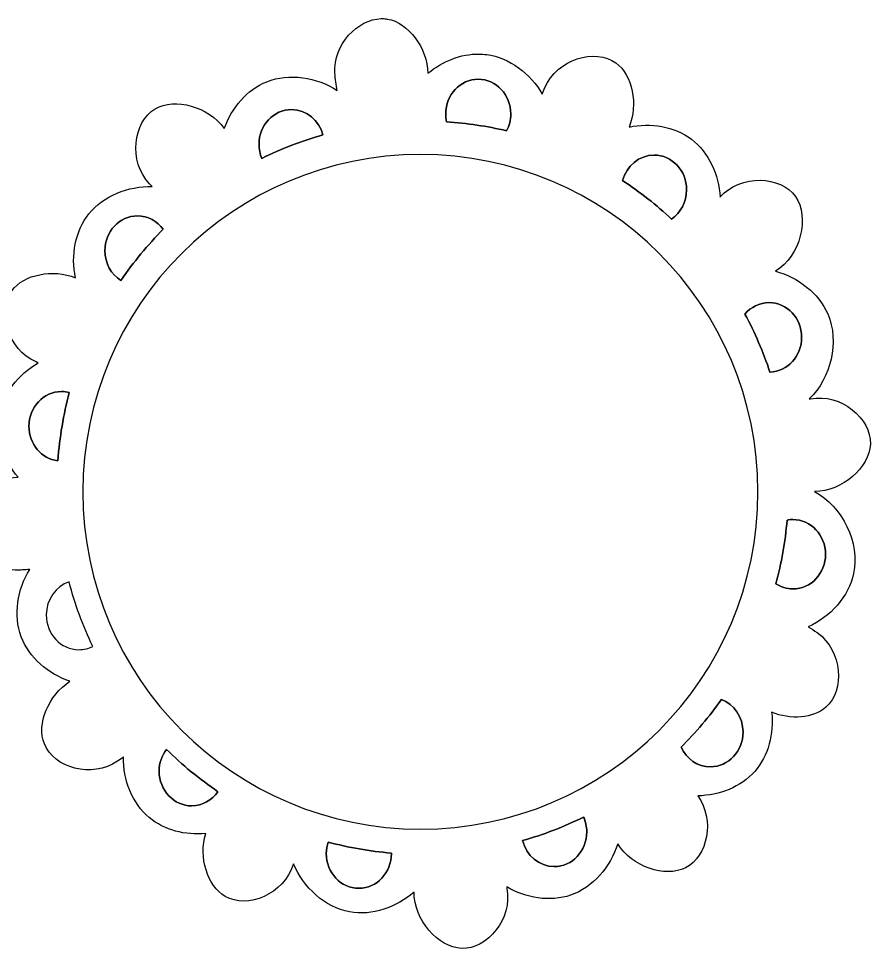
# Model space of a CAD drawing. Header units: centimetres. Extents: x -14.1 to 14.1, y -6.6 to 6.6.
# Drawn here: x -9.789 to -6.707, y -2.237 to 1.129 of the extents above; entities that cross this region are included whole.
import ezdxf

# ---------------------------------------------------------------- set-up
doc = ezdxf.new("R2010")
doc.units = ezdxf.units.CM
doc.header["$MEASUREMENT"] = 0
doc.layers.add('Layer 1', color=7, linetype='Continuous')

msp = doc.modelspace()

# ---------------------------------------------------------------- linework, layer by layer
at = {"layer": 'Layer 1', "color": 54}
for points, knots in [([(-8.47814, 1.12879), (-8.56376, 1.12699), (-8.65189, 1.03555), (-8.64597, 0.93205), (-8.64597, 0.93205), (-8.6447, 0.90982), (-8.64182, 0.88879), (-8.63734, 0.86926), (-8.63734, 0.86926), (-8.71142, 0.91726), (-8.81165, 0.93305), (-8.89208, 0.90077), (-8.89208, 0.90077), (-8.96341, 0.87212), (-9.01969, 0.80568), (-9.04572, 0.7312), (-9.04572, 0.7312), (-9.10229, 0.81065), (-9.22413, 0.84418), (-9.29535, 0.80229), (-9.29535, 0.80229), (-9.37536, 0.75525), (-9.39282, 0.61346), (-9.31625, 0.53125), (-9.31625, 0.53125), (-9.31302, 0.52778), (-9.30974, 0.5244), (-9.30646, 0.52112), (-9.30646, 0.52112), (-9.39226, 0.52382), (-9.48291, 0.48847), (-9.53527, 0.42267), (-9.53527, 0.42267), (-9.5848, 0.36039), (-9.60041, 0.27104), (-9.58369, 0.19148), (-9.58369, 0.19148), (-9.66497, 0.22434), (-9.76993, 0.20434), (-9.81377, 0.14475), (-9.81377, 0.14475), (-9.86878, 0.07001), (-9.82896, -0.06723), (-9.72617, -0.11264), (-9.72617, -0.11264), (-9.7235, -0.1138), (-9.72085, -0.11494), (-9.71821, -0.11605), (-9.71821, -0.11605), (-9.78954, -0.15722), (-9.8464, -0.23003), (-9.85905, -0.30951), (-9.85905, -0.30951), (-9.87127, -0.38621), (-9.84241, -0.46945), (-9.79087, -0.53015), (-9.79087, -0.53015), (-9.87742, -0.53256), (-9.96449, -0.59077), (-9.98179, -0.66167), (-9.98179, -0.66167), (-10.00378, -0.75184), (-9.91424, -0.86318), (-9.8019, -0.86556), (-9.8019, -0.86556), (-9.78348, -0.86593), (-9.76581, -0.86516), (-9.74904, -0.86323), (-9.74904, -0.86323), (-9.79349, -0.93496), (-9.8086, -1.02915), (-9.77973, -1.10649), (-9.77973, -1.10649), (-9.7516, -1.18184), (-9.68157, -1.24172), (-9.60349, -1.26789), (-9.60349, -1.26789), (-9.68085, -1.31684), (-9.72462, -1.42254), (-9.69609, -1.49453), (-9.69609, -1.49453), (-9.66193, -1.58081), (-9.52445, -1.61989), (-9.43145, -1.55687), (-9.43145, -1.55687), (-9.42402, -1.55184), (-9.41695, -1.54674), (-9.41015, -1.54147), (-9.41015, -1.54147), (-9.41142, -1.6237), (-9.3784, -1.70937), (-9.31675, -1.76086), (-9.31675, -1.76086), (-9.2623, -1.80637), (-9.1856, -1.82534), (-9.11294, -1.81841), (-9.11294, -1.81841), (-9.13874, -1.90345), (-9.10749, -2.00801), (-9.04256, -2.04566), (-9.04256, -2.04566), (-8.96229, -2.0922), (-8.83021, -2.03772), (-8.79623, -1.93065), (-8.79623, -1.93065), (-8.79594, -1.92975), (-8.79567, -1.92888), (-8.79541, -1.92798), (-8.79541, -1.92798), (-8.76083, -2.01299), (-8.68204, -2.0852), (-8.59271, -2.10173), (-8.59271, -2.10173), (-8.51191, -2.11668), (-8.42264, -2.08575), (-8.35988, -2.02995), (-8.35988, -2.02995), (-8.36017, -2.13049), (-8.2732, -2.23035), (-8.18809, -2.23371), (-8.18809, -2.23371), (-8.09538, -2.23736), (-8.00402, -2.12748), (-8.024, -2.01691), (-8.024, -2.01691), (-8.02434, -2.01495), (-8.02474, -2.01302), (-8.02511, -2.01109), (-8.02511, -2.01109), (-7.95611, -2.05229), (-7.86816, -2.06678), (-7.79392, -2.04117), (-7.79392, -2.04117), (-7.71362, -2.01342), (-7.64938, -1.93841), (-7.62382, -1.85562), (-7.62382, -1.85562), (-7.57231, -1.9387), (-7.45229, -1.97974), (-7.3785, -1.94211), (-7.3785, -1.94211), (-7.29873, -1.90139), (-7.27179, -1.7691), (-7.33431, -1.68202), (-7.33431, -1.68202), (-7.25708, -1.68091), (-7.17823, -1.65011), (-7.12868, -1.5936), (-7.12868, -1.5936), (-7.07941, -1.5374), (-7.05896, -1.45588), (-7.06738, -1.37966), (-7.06738, -1.37966), (-6.99943, -1.40763), (-6.9176, -1.4026), (-6.8714, -1.36177), (-6.8714, -1.36177), (-6.80187, -1.30031), (-6.81184, -1.15775), (-6.90273, -1.09168), (-6.90273, -1.09168), (-6.91347, -1.08387), (-6.92424, -1.07681), (-6.93498, -1.07046), (-6.93498, -1.07046), (-6.85553, -1.03514), (-6.78872, -0.9619), (-6.77102, -0.87803), (-6.77102, -0.87803), (-6.74734, -0.76587), (-6.81277, -0.63501), (-6.91233, -0.58172), (-6.91233, -0.58172), (-6.81253, -0.58085), (-6.71408, -0.49457), (-6.71069, -0.41006), (-6.71069, -0.41006), (-6.70699, -0.31735), (-6.81681, -0.22591), (-6.92738, -0.24583), (-6.92738, -0.24583), (-6.9287, -0.24607), (-6.93, -0.24631), (-6.9313, -0.24657), (-6.9313, -0.24657), (-6.85354, -0.17209), (-6.82152, -0.03927), (-6.86449, 0.06061), (-6.86449, 0.06061), (-6.89706, 0.13628), (-6.97247, 0.19367), (-7.05377, 0.21489), (-7.05377, 0.21489), (-6.96225, 0.27019), (-6.92952, 0.41158), (-6.98157, 0.48535), (-6.98157, 0.48535), (-7.03507, 0.56118), (-7.17784, 0.56687), (-7.25346, 0.48376), (-7.25346, 0.48376), (-7.25362, 0.48357), (-7.2538, 0.48339), (-7.25396, 0.4832), (-7.25396, 0.4832), (-7.25806, 0.56363), (-7.29489, 0.64497), (-7.35744, 0.69233), (-7.35744, 0.69233), (-7.41906, 0.739), (-7.50547, 0.7531), (-7.58289, 0.73683), (-7.58289, 0.73683), (-7.54942, 0.81853), (-7.56987, 0.92466), (-7.63017, 0.9685), (-7.63017, 0.9685), (-7.70523, 1.02306), (-7.84221, 0.98247), (-7.88703, 0.87944), (-7.88703, 0.87944), (-7.89044, 0.87156), (-7.89359, 0.86372), (-7.89642, 0.85597), (-7.89642, 0.85597), (-7.93865, 0.92958), (-8.01506, 0.98784), (-8.09732, 0.99882), (-8.09732, 0.99882), (-8.10647, 1.00004), (-8.11571, 1.0007), (-8.12497, 1.0008), (-8.12497, 1.0008), (-8.1908, 1.00149), (-8.25808, 0.97447), (-8.30965, 0.93114), (-8.30965, 0.93114), (-8.31182, 1.02282), (-8.38019, 1.11484), (-8.45676, 1.12728), (-8.45676, 1.12728), (-8.46248, 1.12821), (-8.46827, 1.12871), (-8.47404, 1.12879), (-8.47404, 1.12879), (-8.47542, 1.12879), (-8.47677, 1.12882), (-8.47814, 1.12879), (-8.47814, 1.12879), (-8.47814, 1.12879), (-8.47814, 1.12879), (-8.47814, 1.12879), (-8.47814, 1.12879), (-8.47814, 1.12879), (-8.47814, 1.12879), (-8.47814, 1.12879)], [0, 0, 0, 0, 0.0153846, 0.0153846, 0.0153846, 0.0153846, 0.0307692, 0.0307692, 0.0307692, 0.0307692, 0.0461538, 0.0461538, 0.0461538, 0.0461538, 0.0615385, 0.0615385, 0.0615385, 0.0615385, 0.0769231, 0.0769231, 0.0769231, 0.0769231, 0.0923077, 0.0923077, 0.0923077, 0.0923077, 0.1076923, 0.1076923, 0.1076923, 0.1076923, 0.1230769, 0.1230769, 0.1230769, 0.1230769, 0.1384615, 0.1384615, 0.1384615, 0.1384615, 0.1538462, 0.1538462, 0.1538462, 0.1538462, 0.1692308, 0.1692308, 0.1692308, 0.1692308, 0.1846154, 0.1846154, 0.1846154, 0.1846154, 0.2, 0.2, 0.2, 0.2, 0.2153846, 0.2153846, 0.2153846, 0.2153846, 0.2307692, 0.2307692, 0.2307692, 0.2307692, 0.2461538, 0.2461538, 0.2461538, 0.2461538, 0.2615385, 0.2615385, 0.2615385, 0.2615385, 0.2769231, 0.2769231, 0.2769231, 0.2769231, 0.2923077, 0.2923077, 0.2923077, 0.2923077, 0.3076923, 0.3076923, 0.3076923, 0.3076923, 0.3230769, 0.3230769, 0.3230769, 0.3230769, 0.3384615, 0.3384615, 0.3384615, 0.3384615, 0.3538462, 0.3538462, 0.3538462, 0.3538462, 0.3692308, 0.3692308, 0.3692308, 0.3692308, 0.3846154, 0.3846154, 0.3846154, 0.3846154, 0.4, 0.4, 0.4, 0.4, 0.4153846, 0.4153846, 0.4153846, 0.4153846, 0.4307692, 0.4307692, 0.4307692, 0.4307692, 0.4461538, 0.4461538, 0.4461538, 0.4461538, 0.4615385, 0.4615385, 0.4615385, 0.4615385, 0.4769231, 0.4769231, 0.4769231, 0.4769231, 0.4923077, 0.4923077, 0.4923077, 0.4923077, 0.5076923, 0.5076923, 0.5076923, 0.5076923, 0.5230769, 0.5230769, 0.5230769, 0.5230769, 0.5384615, 0.5384615, 0.5384615, 0.5384615, 0.5538462, 0.5538462, 0.5538462, 0.5538462, 0.5692308, 0.5692308, 0.5692308, 0.5692308, 0.5846154, 0.5846154, 0.5846154, 0.5846154, 0.6, 0.6, 0.6, 0.6, 0.6153846, 0.6153846, 0.6153846, 0.6153846, 0.6307692, 0.6307692, 0.6307692, 0.6307692, 0.6461538, 0.6461538, 0.6461538, 0.6461538, 0.6615385, 0.6615385, 0.6615385, 0.6615385, 0.6769231, 0.6769231, 0.6769231, 0.6769231, 0.6923077, 0.6923077, 0.6923077, 0.6923077, 0.7076923, 0.7076923, 0.7076923, 0.7076923, 0.7230769, 0.7230769, 0.7230769, 0.7230769, 0.7384615, 0.7384615, 0.7384615, 0.7384615, 0.7538462, 0.7538462, 0.7538462, 0.7538462, 0.7692308, 0.7692308, 0.7692308, 0.7692308, 0.7846154, 0.7846154, 0.7846154, 0.7846154, 0.8, 0.8, 0.8, 0.8, 0.8153846, 0.8153846, 0.8153846, 0.8153846, 0.8307692, 0.8307692, 0.8307692, 0.8307692, 0.8461538, 0.8461538, 0.8461538, 0.8461538, 0.8615385, 0.8615385, 0.8615385, 0.8615385, 0.8769231, 0.8769231, 0.8769231, 0.8769231, 0.8923077, 0.8923077, 0.8923077, 0.8923077, 0.9076923, 0.9076923, 0.9076923, 0.9076923, 0.9230769, 0.9230769, 0.9230769, 0.9230769, 0.9384615, 0.9384615, 0.9384615, 0.9384615, 0.9538462, 0.9538462, 0.9538462, 0.9538462, 0.9692308, 0.9692308, 0.9692308, 0.9692308, 1, 1, 1, 1]), ([(-8.12789, 0.90977), (-8.06288, 0.90977), (-8.01026, 0.85357), (-8.01026, 0.78425), (-8.01026, 0.78425), (-8.01026, 0.76205), (-8.01566, 0.7412), (-8.02513, 0.7231), (-8.02513, 0.7231), (-8.09559, 0.73969), (-8.16819, 0.75067), (-8.24249, 0.75546), (-8.24249, 0.75546), (-8.24453, 0.76469), (-8.24556, 0.77432), (-8.24556, 0.78425), (-8.24556, 0.78425), (-8.24556, 0.85357), (-8.19288, 0.90977), (-8.1279, 0.90977), (-8.1279, 0.90977), (-8.1279, 0.90977), (-8.1279, 0.90977), (-8.1279, 0.90977), (-8.1279, 0.90977), (-8.1279, 0.90977), (-8.12789, 0.90977), (-8.12789, 0.90977)], [0, 0, 0, 0, 0.125, 0.125, 0.125, 0.125, 0.25, 0.25, 0.25, 0.25, 0.375, 0.375, 0.375, 0.375, 0.5, 0.5, 0.5, 0.5, 0.625, 0.625, 0.625, 0.625, 0.75, 0.75, 0.75, 0.75, 1, 1, 1, 1]), ([(-8.80255, 0.79994), (-8.74857, 0.79994), (-8.70307, 0.76115), (-8.6892, 0.70831), (-8.6892, 0.70831), (-8.7659, 0.68653), (-8.83975, 0.65801), (-8.9101, 0.62341), (-8.9101, 0.62341), (-8.91661, 0.63899), (-8.92023, 0.65624), (-8.92023, 0.67442), (-8.92023, 0.67442), (-8.92023, 0.74374), (-8.86752, 0.79994), (-8.80254, 0.79994), (-8.80254, 0.79994), (-8.80254, 0.79994), (-8.80255, 0.79994), (-8.80255, 0.79994)], [0, 0, 0, 0, 0.1666667, 0.1666667, 0.1666667, 0.1666667, 0.3333333, 0.3333333, 0.3333333, 0.3333333, 0.5, 0.5, 0.5, 0.5, 0.6666667, 0.6666667, 0.6666667, 0.6666667, 1, 1, 1, 1]), ([(-8.33691, 0.63717), (-7.66317, 0.63717), (-7.11702, 0.09102), (-7.11702, -0.58269), (-7.11702, -0.58269), (-7.11702, -1.25643), (-7.66317, -1.80255), (-8.33691, -1.80255), (-8.33691, -1.80255), (-9.01062, -1.80255), (-9.55677, -1.25642), (-9.55677, -0.58269), (-9.55677, -0.58269), (-9.55677, 0.09102), (-9.01062, 0.63717), (-8.33691, 0.63717), (-8.33691, 0.63717), (-8.33691, 0.63717), (-8.33691, 0.63717), (-8.33691, 0.63717)], [0, 0, 0, 0, 0.1666667, 0.1666667, 0.1666667, 0.1666667, 0.3333333, 0.3333333, 0.3333333, 0.3333333, 0.5, 0.5, 0.5, 0.5, 0.6666667, 0.6666667, 0.6666667, 0.6666667, 1, 1, 1, 1]), ([(-7.49247, 0.63521), (-7.42749, 0.63521), (-7.37478, 0.57899), (-7.37478, 0.50967), (-7.37478, 0.50967), (-7.37478, 0.4653), (-7.39642, 0.42627), (-7.42902, 0.40397), (-7.42902, 0.40397), (-7.48389, 0.45509), (-7.54306, 0.50157), (-7.60597, 0.54285), (-7.60597, 0.54285), (-7.59234, 0.59606), (-7.54668, 0.63522), (-7.49246, 0.63522), (-7.49246, 0.63522), (-7.49246, 0.63522), (-7.49247, 0.63521), (-7.49247, 0.63521)], [0, 0, 0, 0, 0.1666667, 0.1666667, 0.1666667, 0.1666667, 0.3333333, 0.3333333, 0.3333333, 0.3333333, 0.5, 0.5, 0.5, 0.5, 0.6666667, 0.6666667, 0.6666667, 0.6666667, 1, 1, 1, 1]), ([(-9.35955, 0.41555), (-9.32169, 0.41555), (-9.28803, 0.39645), (-9.2665, 0.36681), (-9.2665, 0.36681), (-9.3228, 0.30998), (-9.37397, 0.24809), (-9.41932, 0.18184), (-9.41932, 0.18184), (-9.45398, 0.20369), (-9.47724, 0.24396), (-9.47724, 0.29), (-9.47724, 0.29), (-9.47724, 0.35932), (-9.42453, 0.41554), (-9.35955, 0.41554), (-9.35955, 0.41554), (-9.35955, 0.41554), (-9.35955, 0.41555), (-9.35955, 0.41555)], [0, 0, 0, 0, 0.1666667, 0.1666667, 0.1666667, 0.1666667, 0.3333333, 0.3333333, 0.3333333, 0.3333333, 0.5, 0.5, 0.5, 0.5, 0.6666667, 0.6666667, 0.6666667, 0.6666667, 1, 1, 1, 1]), ([(-7.0767, 0.1017), (-7.01172, 0.1017), (-6.95901, 0.04556), (-6.95901, -0.02377), (-6.95901, -0.02377), (-6.95901, -0.09203), (-7.01007, -0.14754), (-7.07365, -0.14926), (-7.07365, -0.14926), (-7.09781, -0.07637), (-7.12813, -0.00625), (-7.16395, 0.0604), (-7.16395, 0.0604), (-7.14244, 0.08577), (-7.11132, 0.1017), (-7.07669, 0.1017), (-7.07669, 0.1017), (-7.07669, 0.1017), (-7.07669, 0.1017), (-7.07669, 0.1017), (-7.07669, 0.1017), (-7.07669, 0.1017), (-7.0767, 0.1017), (-7.0767, 0.1017)], [0, 0, 0, 0, 0.1428571, 0.1428571, 0.1428571, 0.1428571, 0.2857143, 0.2857143, 0.2857143, 0.2857143, 0.4285714, 0.4285714, 0.4285714, 0.4285714, 0.5714286, 0.5714286, 0.5714286, 0.5714286, 0.7142857, 0.7142857, 0.7142857, 0.7142857, 1, 1, 1, 1]), ([(-9.63411, -0.21992), (-9.62435, -0.21992), (-9.61485, -0.22122), (-9.60577, -0.2236), (-9.60577, -0.2236), (-9.62702, -0.30311), (-9.64107, -0.38553), (-9.6472, -0.47017), (-9.6472, -0.47017), (-9.70602, -0.46321), (-9.75179, -0.41006), (-9.75179, -0.34545), (-9.75179, -0.34545), (-9.75179, -0.27613), (-9.69911, -0.21993), (-9.6341, -0.21993), (-9.6341, -0.21993), (-9.6341, -0.21993), (-9.63411, -0.21992), (-9.63411, -0.21992)], [0, 0, 0, 0, 0.1666667, 0.1666667, 0.1666667, 0.1666667, 0.3333333, 0.3333333, 0.3333333, 0.3333333, 0.5, 0.5, 0.5, 0.5, 0.6666667, 0.6666667, 0.6666667, 0.6666667, 1, 1, 1, 1]), ([(-6.99039, -0.68273), (-6.92538, -0.68273), (-6.8727, -0.73895), (-6.8727, -0.80827), (-6.8727, -0.80827), (-6.8727, -0.87759), (-6.92538, -0.93379), (-6.99039, -0.93379), (-6.99039, -0.93379), (-7.01306, -0.93379), (-7.03423, -0.92696), (-7.0522, -0.91508), (-7.0522, -0.91508), (-7.03214, -0.84071), (-7.01836, -0.76371), (-7.01148, -0.68476), (-7.01148, -0.68476), (-7.00465, -0.68344), (-6.99759, -0.68272), (-6.99039, -0.68272), (-6.99039, -0.68272), (-6.99039, -0.68272), (-6.99039, -0.68273), (-6.99039, -0.68273)], [0, 0, 0, 0, 0.1428571, 0.1428571, 0.1428571, 0.1428571, 0.2857143, 0.2857143, 0.2857143, 0.2857143, 0.4285714, 0.4285714, 0.4285714, 0.4285714, 0.5714286, 0.5714286, 0.5714286, 0.5714286, 0.7142857, 0.7142857, 0.7142857, 0.7142857, 1, 1, 1, 1]), ([(-9.6068, -0.90824), (-9.5854, -0.98926), (-9.55656, -1.06725), (-9.52102, -1.14142), (-9.52102, -1.14142), (-9.53629, -1.14912), (-9.55335, -1.15346), (-9.57134, -1.15346), (-9.57134, -1.15346), (-9.63635, -1.15346), (-9.68903, -1.09726), (-9.68903, -1.02794), (-9.68903, -1.02794), (-9.68903, -0.9718), (-9.65448, -0.92428), (-9.6068, -0.90824), (-9.6068, -0.90824), (-9.6068, -0.90824), (-9.6068, -0.90824), (-9.6068, -0.90824)], [0, 0, 0, 0, 0.1666667, 0.1666667, 0.1666667, 0.1666667, 0.3333333, 0.3333333, 0.3333333, 0.3333333, 0.5, 0.5, 0.5, 0.5, 0.6666667, 0.6666667, 0.6666667, 0.6666667, 1, 1, 1, 1]), ([(-7.24886, -1.33334), (-7.20338, -1.3507), (-7.17083, -1.39705), (-7.17083, -1.45153), (-7.17083, -1.45153), (-7.17083, -1.52085), (-7.22351, -1.57707), (-7.28849, -1.57707), (-7.28849, -1.57707), (-7.33511, -1.57707), (-7.37535, -1.54815), (-7.39443, -1.50624), (-7.39443, -1.50624), (-7.3412, -1.45293), (-7.29246, -1.39509), (-7.24886, -1.33333), (-7.24886, -1.33333), (-7.24886, -1.33333), (-7.24886, -1.33334), (-7.24886, -1.33334)], [0, 0, 0, 0, 0.1666667, 0.1666667, 0.1666667, 0.1666667, 0.3333333, 0.3333333, 0.3333333, 0.3333333, 0.5, 0.5, 0.5, 0.5, 0.6666667, 0.6666667, 0.6666667, 0.6666667, 1, 1, 1, 1]), ([(-9.25499, -1.51397), (-9.19768, -1.57041), (-9.13532, -1.62171), (-9.06854, -1.66701), (-9.06854, -1.66701), (-9.08997, -1.69813), (-9.1245, -1.71831), (-9.16345, -1.71831), (-9.16345, -1.71831), (-9.22843, -1.71831), (-9.28108, -1.66209), (-9.28108, -1.59277), (-9.28108, -1.59277), (-9.28108, -1.56292), (-9.27132, -1.53551), (-9.25499, -1.51398), (-9.25499, -1.51398), (-9.25499, -1.51398), (-9.25499, -1.51397), (-9.25499, -1.51397)], [0, 0, 0, 0, 0.1666667, 0.1666667, 0.1666667, 0.1666667, 0.3333333, 0.3333333, 0.3333333, 0.3333333, 0.5, 0.5, 0.5, 0.5, 0.6666667, 0.6666667, 0.6666667, 0.6666667, 1, 1, 1, 1]), ([(-7.74684, -1.75898), (-7.73967, -1.7752), (-7.73567, -1.79332), (-7.73567, -1.81243), (-7.73567, -1.81243), (-7.73567, -1.88175), (-7.78832, -1.93797), (-7.8533, -1.93797), (-7.8533, -1.93797), (-7.90815, -1.93797), (-7.95424, -1.89794), (-7.96731, -1.8438), (-7.96731, -1.8438), (-7.89077, -1.82202), (-7.81703, -1.79353), (-7.74683, -1.75897), (-7.74683, -1.75897), (-7.74683, -1.75897), (-7.74684, -1.75898), (-7.74684, -1.75898)], [0, 0, 0, 0, 0.1666667, 0.1666667, 0.1666667, 0.1666667, 0.3333333, 0.3333333, 0.3333333, 0.3333333, 0.5, 0.5, 0.5, 0.5, 0.6666667, 0.6666667, 0.6666667, 0.6666667, 1, 1, 1, 1]), ([(-8.67036, -1.8492), (-8.59651, -1.86896), (-8.5201, -1.88248), (-8.44176, -1.88915), (-8.44176, -1.88915), (-8.44176, -1.88971), (-8.44171, -1.89029), (-8.44171, -1.89084), (-8.44171, -1.89084), (-8.44171, -1.96016), (-8.49439, -2.01638), (-8.55937, -2.01638), (-8.55937, -2.01638), (-8.62438, -2.01638), (-8.677, -1.96016), (-8.677, -1.89084), (-8.677, -1.89084), (-8.677, -1.87623), (-8.67467, -1.86224), (-8.67036, -1.84919), (-8.67036, -1.84919), (-8.67036, -1.84919), (-8.67036, -1.84919), (-8.67036, -1.84919), (-8.67036, -1.84919), (-8.67036, -1.84919), (-8.67036, -1.8492), (-8.67036, -1.8492)], [0, 0, 0, 0, 0.125, 0.125, 0.125, 0.125, 0.25, 0.25, 0.25, 0.25, 0.375, 0.375, 0.375, 0.375, 0.5, 0.5, 0.5, 0.5, 0.625, 0.625, 0.625, 0.625, 0.75, 0.75, 0.75, 0.75, 1, 1, 1, 1]), ([(-8.67036, -1.8492), (-8.67036, -1.8492), (-8.67036, -1.8492), (-8.67036, -1.8492), (-8.67036, -1.8492), (-8.67036, -1.8492), (-8.67036, -1.8492), (-8.67036, -1.8492)], [0, 0, 0, 0, 0.3333333, 0.3333333, 0.3333333, 0.3333333, 1, 1, 1, 1])]:
    msp.add_open_spline(points, degree=3, knots=knots, dxfattribs=at)
at = {"layer": 'Layer 1', "lineweight": 25}
for points, knots in [([(-8.47814, 1.12879), (-8.56376, 1.12699), (-8.65189, 1.03555), (-8.64597, 0.93205), (-8.64597, 0.93205), (-8.6447, 0.90982), (-8.64182, 0.88879), (-8.63734, 0.86926), (-8.63734, 0.86926), (-8.71142, 0.91726), (-8.81165, 0.93305), (-8.89208, 0.90077), (-8.89208, 0.90077), (-8.96341, 0.87212), (-9.01969, 0.80568), (-9.04572, 0.7312), (-9.04572, 0.7312), (-9.10229, 0.81065), (-9.22413, 0.84418), (-9.29535, 0.80229), (-9.29535, 0.80229), (-9.37536, 0.75525), (-9.39282, 0.61346), (-9.31625, 0.53125), (-9.31625, 0.53125), (-9.31302, 0.52778), (-9.30974, 0.5244), (-9.30646, 0.52112), (-9.30646, 0.52112), (-9.39226, 0.52382), (-9.48291, 0.48847), (-9.53527, 0.42267), (-9.53527, 0.42267), (-9.5848, 0.36039), (-9.60041, 0.27104), (-9.58369, 0.19148), (-9.58369, 0.19148), (-9.66497, 0.22434), (-9.76993, 0.20434), (-9.81377, 0.14475), (-9.81377, 0.14475), (-9.86878, 0.07001), (-9.82896, -0.06723), (-9.72617, -0.11264), (-9.72617, -0.11264), (-9.7235, -0.1138), (-9.72085, -0.11494), (-9.71821, -0.11605), (-9.71821, -0.11605), (-9.78954, -0.15722), (-9.8464, -0.23003), (-9.85905, -0.30951), (-9.85905, -0.30951), (-9.87127, -0.38621), (-9.84241, -0.46945), (-9.79087, -0.53015), (-9.79087, -0.53015), (-9.87742, -0.53256), (-9.96449, -0.59077), (-9.98179, -0.66167), (-9.98179, -0.66167), (-10.00378, -0.75184), (-9.91424, -0.86318), (-9.8019, -0.86556), (-9.8019, -0.86556), (-9.78348, -0.86593), (-9.76581, -0.86516), (-9.74904, -0.86323), (-9.74904, -0.86323), (-9.79349, -0.93496), (-9.8086, -1.02915), (-9.77973, -1.10649), (-9.77973, -1.10649), (-9.7516, -1.18184), (-9.68157, -1.24172), (-9.60349, -1.26789), (-9.60349, -1.26789), (-9.68085, -1.31684), (-9.72462, -1.42254), (-9.69609, -1.49453), (-9.69609, -1.49453), (-9.66193, -1.58081), (-9.52445, -1.61989), (-9.43145, -1.55687), (-9.43145, -1.55687), (-9.42402, -1.55184), (-9.41695, -1.54674), (-9.41015, -1.54147), (-9.41015, -1.54147), (-9.41142, -1.6237), (-9.3784, -1.70937), (-9.31675, -1.76086), (-9.31675, -1.76086), (-9.2623, -1.80637), (-9.1856, -1.82534), (-9.11294, -1.81841), (-9.11294, -1.81841), (-9.13874, -1.90345), (-9.10749, -2.00801), (-9.04256, -2.04566), (-9.04256, -2.04566), (-8.96229, -2.0922), (-8.83021, -2.03772), (-8.79623, -1.93065), (-8.79623, -1.93065), (-8.79594, -1.92975), (-8.79567, -1.92888), (-8.79541, -1.92798), (-8.79541, -1.92798), (-8.76083, -2.01299), (-8.68204, -2.0852), (-8.59271, -2.10173), (-8.59271, -2.10173), (-8.51191, -2.11668), (-8.42264, -2.08575), (-8.35988, -2.02995), (-8.35988, -2.02995), (-8.36017, -2.13049), (-8.2732, -2.23035), (-8.18809, -2.23371), (-8.18809, -2.23371), (-8.09538, -2.23736), (-8.00402, -2.12748), (-8.024, -2.01691), (-8.024, -2.01691), (-8.02434, -2.01495), (-8.02474, -2.01302), (-8.02511, -2.01109), (-8.02511, -2.01109), (-7.95611, -2.05229), (-7.86816, -2.06678), (-7.79392, -2.04117), (-7.79392, -2.04117), (-7.71362, -2.01342), (-7.64938, -1.93841), (-7.62382, -1.85562), (-7.62382, -1.85562), (-7.57231, -1.9387), (-7.45229, -1.97974), (-7.3785, -1.94211), (-7.3785, -1.94211), (-7.29873, -1.90139), (-7.27179, -1.7691), (-7.33431, -1.68202), (-7.33431, -1.68202), (-7.25708, -1.68091), (-7.17823, -1.65011), (-7.12868, -1.5936), (-7.12868, -1.5936), (-7.07941, -1.5374), (-7.05896, -1.45588), (-7.06738, -1.37966), (-7.06738, -1.37966), (-6.99943, -1.40763), (-6.9176, -1.4026), (-6.8714, -1.36177), (-6.8714, -1.36177), (-6.80187, -1.30031), (-6.81184, -1.15775), (-6.90273, -1.09168), (-6.90273, -1.09168), (-6.91347, -1.08387), (-6.92424, -1.07681), (-6.93498, -1.07046), (-6.93498, -1.07046), (-6.85553, -1.03514), (-6.78872, -0.9619), (-6.77102, -0.87803), (-6.77102, -0.87803), (-6.74734, -0.76587), (-6.81277, -0.63501), (-6.91233, -0.58172), (-6.91233, -0.58172), (-6.81253, -0.58085), (-6.71408, -0.49457), (-6.71069, -0.41006), (-6.71069, -0.41006), (-6.70699, -0.31735), (-6.81681, -0.22591), (-6.92738, -0.24583), (-6.92738, -0.24583), (-6.9287, -0.24607), (-6.93, -0.24631), (-6.9313, -0.24657), (-6.9313, -0.24657), (-6.85354, -0.17209), (-6.82152, -0.03927), (-6.86449, 0.06061), (-6.86449, 0.06061), (-6.89706, 0.13628), (-6.97247, 0.19367), (-7.05377, 0.21489), (-7.05377, 0.21489), (-6.96225, 0.27019), (-6.92952, 0.41158), (-6.98157, 0.48535), (-6.98157, 0.48535), (-7.03507, 0.56118), (-7.17784, 0.56687), (-7.25346, 0.48376), (-7.25346, 0.48376), (-7.25362, 0.48357), (-7.2538, 0.48339), (-7.25396, 0.4832), (-7.25396, 0.4832), (-7.25806, 0.56363), (-7.29489, 0.64497), (-7.35744, 0.69233), (-7.35744, 0.69233), (-7.41906, 0.739), (-7.50547, 0.7531), (-7.58289, 0.73683), (-7.58289, 0.73683), (-7.54942, 0.81853), (-7.56987, 0.92466), (-7.63017, 0.9685), (-7.63017, 0.9685), (-7.70523, 1.02306), (-7.84221, 0.98247), (-7.88703, 0.87944), (-7.88703, 0.87944), (-7.89044, 0.87156), (-7.89359, 0.86372), (-7.89642, 0.85597), (-7.89642, 0.85597), (-7.93865, 0.92958), (-8.01506, 0.98784), (-8.09732, 0.99882), (-8.09732, 0.99882), (-8.10647, 1.00004), (-8.11571, 1.0007), (-8.12497, 1.0008), (-8.12497, 1.0008), (-8.1908, 1.00149), (-8.25808, 0.97447), (-8.30965, 0.93114), (-8.30965, 0.93114), (-8.31182, 1.02282), (-8.38019, 1.11484), (-8.45676, 1.12728), (-8.45676, 1.12728), (-8.46248, 1.12821), (-8.46827, 1.12871), (-8.47404, 1.12879), (-8.47404, 1.12879), (-8.47542, 1.12879), (-8.47677, 1.12882), (-8.47814, 1.12879), (-8.47814, 1.12879), (-8.47814, 1.12879), (-8.47814, 1.12879), (-8.47814, 1.12879)], [0, 0, 0, 0, 0.015625, 0.015625, 0.015625, 0.015625, 0.03125, 0.03125, 0.03125, 0.03125, 0.046875, 0.046875, 0.046875, 0.046875, 0.0625, 0.0625, 0.0625, 0.0625, 0.078125, 0.078125, 0.078125, 0.078125, 0.09375, 0.09375, 0.09375, 0.09375, 0.109375, 0.109375, 0.109375, 0.109375, 0.125, 0.125, 0.125, 0.125, 0.140625, 0.140625, 0.140625, 0.140625, 0.15625, 0.15625, 0.15625, 0.15625, 0.171875, 0.171875, 0.171875, 0.171875, 0.1875, 0.1875, 0.1875, 0.1875, 0.203125, 0.203125, 0.203125, 0.203125, 0.21875, 0.21875, 0.21875, 0.21875, 0.234375, 0.234375, 0.234375, 0.234375, 0.25, 0.25, 0.25, 0.25, 0.265625, 0.265625, 0.265625, 0.265625, 0.28125, 0.28125, 0.28125, 0.28125, 0.296875, 0.296875, 0.296875, 0.296875, 0.3125, 0.3125, 0.3125, 0.3125, 0.328125, 0.328125, 0.328125, 0.328125, 0.34375, 0.34375, 0.34375, 0.34375, 0.359375, 0.359375, 0.359375, 0.359375, 0.375, 0.375, 0.375, 0.375, 0.390625, 0.390625, 0.390625, 0.390625, 0.40625, 0.40625, 0.40625, 0.40625, 0.421875, 0.421875, 0.421875, 0.421875, 0.4375, 0.4375, 0.4375, 0.4375, 0.453125, 0.453125, 0.453125, 0.453125, 0.46875, 0.46875, 0.46875, 0.46875, 0.484375, 0.484375, 0.484375, 0.484375, 0.5, 0.5, 0.5, 0.5, 0.515625, 0.515625, 0.515625, 0.515625, 0.53125, 0.53125, 0.53125, 0.53125, 0.546875, 0.546875, 0.546875, 0.546875, 0.5625, 0.5625, 0.5625, 0.5625, 0.578125, 0.578125, 0.578125, 0.578125, 0.59375, 0.59375, 0.59375, 0.59375, 0.609375, 0.609375, 0.609375, 0.609375, 0.625, 0.625, 0.625, 0.625, 0.640625, 0.640625, 0.640625, 0.640625, 0.65625, 0.65625, 0.65625, 0.65625, 0.671875, 0.671875, 0.671875, 0.671875, 0.6875, 0.6875, 0.6875, 0.6875, 0.703125, 0.703125, 0.703125, 0.703125, 0.71875, 0.71875, 0.71875, 0.71875, 0.734375, 0.734375, 0.734375, 0.734375, 0.75, 0.75, 0.75, 0.75, 0.765625, 0.765625, 0.765625, 0.765625, 0.78125, 0.78125, 0.78125, 0.78125, 0.796875, 0.796875, 0.796875, 0.796875, 0.8125, 0.8125, 0.8125, 0.8125, 0.828125, 0.828125, 0.828125, 0.828125, 0.84375, 0.84375, 0.84375, 0.84375, 0.859375, 0.859375, 0.859375, 0.859375, 0.875, 0.875, 0.875, 0.875, 0.890625, 0.890625, 0.890625, 0.890625, 0.90625, 0.90625, 0.90625, 0.90625, 0.921875, 0.921875, 0.921875, 0.921875, 0.9375, 0.9375, 0.9375, 0.9375, 0.953125, 0.953125, 0.953125, 0.953125, 0.96875, 0.96875, 0.96875, 0.96875, 1, 1, 1, 1]), ([(-8.12789, 0.90977), (-8.06288, 0.90977), (-8.01026, 0.85357), (-8.01026, 0.78425), (-8.01026, 0.78425), (-8.01026, 0.76205), (-8.01566, 0.7412), (-8.02513, 0.7231), (-8.02513, 0.7231), (-8.09559, 0.73969), (-8.16819, 0.75067), (-8.24249, 0.75546), (-8.24249, 0.75546), (-8.24453, 0.76469), (-8.24556, 0.77432), (-8.24556, 0.78425), (-8.24556, 0.78425), (-8.24556, 0.85357), (-8.19288, 0.90977), (-8.1279, 0.90977), (-8.1279, 0.90977), (-8.1279, 0.90977), (-8.1279, 0.90977), (-8.1279, 0.90977)], [0, 0, 0, 0, 0.1428571, 0.1428571, 0.1428571, 0.1428571, 0.2857143, 0.2857143, 0.2857143, 0.2857143, 0.4285714, 0.4285714, 0.4285714, 0.4285714, 0.5714286, 0.5714286, 0.5714286, 0.5714286, 0.7142857, 0.7142857, 0.7142857, 0.7142857, 1, 1, 1, 1]), ([(-8.80255, 0.79994), (-8.74857, 0.79994), (-8.70307, 0.76115), (-8.6892, 0.70831), (-8.6892, 0.70831), (-8.7659, 0.68653), (-8.83975, 0.65801), (-8.9101, 0.62341), (-8.9101, 0.62341), (-8.91661, 0.63899), (-8.92023, 0.65624), (-8.92023, 0.67442), (-8.92023, 0.67442), (-8.92023, 0.74374), (-8.86752, 0.79994), (-8.80254, 0.79994)], [0, 0, 0, 0, 0.2, 0.2, 0.2, 0.2, 0.4, 0.4, 0.4, 0.4, 0.6, 0.6, 0.6, 0.6, 1, 1, 1, 1]), ([(-8.33691, 0.63717), (-7.66317, 0.63717), (-7.11702, 0.09102), (-7.11702, -0.58269), (-7.11702, -0.58269), (-7.11702, -1.25643), (-7.66317, -1.80255), (-8.33691, -1.80255), (-8.33691, -1.80255), (-9.01062, -1.80255), (-9.55677, -1.25642), (-9.55677, -0.58269), (-9.55677, -0.58269), (-9.55677, 0.09102), (-9.01062, 0.63717), (-8.33691, 0.63717)], [0, 0, 0, 0, 0.2, 0.2, 0.2, 0.2, 0.4, 0.4, 0.4, 0.4, 0.6, 0.6, 0.6, 0.6, 1, 1, 1, 1]), ([(-7.49247, 0.63521), (-7.42749, 0.63521), (-7.37478, 0.57899), (-7.37478, 0.50967), (-7.37478, 0.50967), (-7.37478, 0.4653), (-7.39642, 0.42627), (-7.42902, 0.40397), (-7.42902, 0.40397), (-7.48389, 0.45509), (-7.54306, 0.50157), (-7.60597, 0.54285), (-7.60597, 0.54285), (-7.59234, 0.59606), (-7.54668, 0.63522), (-7.49246, 0.63522)], [0, 0, 0, 0, 0.2, 0.2, 0.2, 0.2, 0.4, 0.4, 0.4, 0.4, 0.6, 0.6, 0.6, 0.6, 1, 1, 1, 1]), ([(-9.35955, 0.41555), (-9.32169, 0.41555), (-9.28803, 0.39645), (-9.2665, 0.36681), (-9.2665, 0.36681), (-9.3228, 0.30998), (-9.37397, 0.24809), (-9.41932, 0.18184), (-9.41932, 0.18184), (-9.45398, 0.20369), (-9.47724, 0.24396), (-9.47724, 0.29), (-9.47724, 0.29), (-9.47724, 0.35932), (-9.42453, 0.41554), (-9.35955, 0.41554)], [0, 0, 0, 0, 0.2, 0.2, 0.2, 0.2, 0.4, 0.4, 0.4, 0.4, 0.6, 0.6, 0.6, 0.6, 1, 1, 1, 1]), ([(-7.0767, 0.1017), (-7.01172, 0.1017), (-6.95901, 0.04556), (-6.95901, -0.02377), (-6.95901, -0.02377), (-6.95901, -0.09203), (-7.01007, -0.14754), (-7.07365, -0.14926), (-7.07365, -0.14926), (-7.09781, -0.07637), (-7.12813, -0.00625), (-7.16395, 0.0604), (-7.16395, 0.0604), (-7.14244, 0.08577), (-7.11132, 0.1017), (-7.07669, 0.1017), (-7.07669, 0.1017), (-7.07669, 0.1017), (-7.07669, 0.1017), (-7.07669, 0.1017)], [0, 0, 0, 0, 0.1666667, 0.1666667, 0.1666667, 0.1666667, 0.3333333, 0.3333333, 0.3333333, 0.3333333, 0.5, 0.5, 0.5, 0.5, 0.6666667, 0.6666667, 0.6666667, 0.6666667, 1, 1, 1, 1]), ([(-9.63411, -0.21992), (-9.62435, -0.21992), (-9.61485, -0.22122), (-9.60577, -0.2236), (-9.60577, -0.2236), (-9.62702, -0.30311), (-9.64107, -0.38553), (-9.6472, -0.47017), (-9.6472, -0.47017), (-9.70602, -0.46321), (-9.75179, -0.41006), (-9.75179, -0.34545), (-9.75179, -0.34545), (-9.75179, -0.27613), (-9.69911, -0.21993), (-9.6341, -0.21993)], [0, 0, 0, 0, 0.2, 0.2, 0.2, 0.2, 0.4, 0.4, 0.4, 0.4, 0.6, 0.6, 0.6, 0.6, 1, 1, 1, 1]), ([(-6.99039, -0.68273), (-6.92538, -0.68273), (-6.8727, -0.73895), (-6.8727, -0.80827), (-6.8727, -0.80827), (-6.8727, -0.87759), (-6.92538, -0.93379), (-6.99039, -0.93379), (-6.99039, -0.93379), (-7.01306, -0.93379), (-7.03423, -0.92696), (-7.0522, -0.91508), (-7.0522, -0.91508), (-7.03214, -0.84071), (-7.01836, -0.76371), (-7.01148, -0.68476), (-7.01148, -0.68476), (-7.00465, -0.68344), (-6.99759, -0.68272), (-6.99039, -0.68272)], [0, 0, 0, 0, 0.1666667, 0.1666667, 0.1666667, 0.1666667, 0.3333333, 0.3333333, 0.3333333, 0.3333333, 0.5, 0.5, 0.5, 0.5, 0.6666667, 0.6666667, 0.6666667, 0.6666667, 1, 1, 1, 1]), ([(-9.6068, -0.90824), (-9.5854, -0.98926), (-9.55656, -1.06725), (-9.52102, -1.14142), (-9.52102, -1.14142), (-9.53629, -1.14912), (-9.55335, -1.15346), (-9.57134, -1.15346), (-9.57134, -1.15346), (-9.63635, -1.15346), (-9.68903, -1.09726), (-9.68903, -1.02794), (-9.68903, -1.02794), (-9.68903, -0.9718), (-9.65448, -0.92428), (-9.6068, -0.90824)], [0, 0, 0, 0, 0.2, 0.2, 0.2, 0.2, 0.4, 0.4, 0.4, 0.4, 0.6, 0.6, 0.6, 0.6, 1, 1, 1, 1]), ([(-7.24886, -1.33334), (-7.20338, -1.3507), (-7.17083, -1.39705), (-7.17083, -1.45153), (-7.17083, -1.45153), (-7.17083, -1.52085), (-7.22351, -1.57707), (-7.28849, -1.57707), (-7.28849, -1.57707), (-7.33511, -1.57707), (-7.37535, -1.54815), (-7.39443, -1.50624), (-7.39443, -1.50624), (-7.3412, -1.45293), (-7.29246, -1.39509), (-7.24886, -1.33333)], [0, 0, 0, 0, 0.2, 0.2, 0.2, 0.2, 0.4, 0.4, 0.4, 0.4, 0.6, 0.6, 0.6, 0.6, 1, 1, 1, 1]), ([(-9.25499, -1.51397), (-9.19768, -1.57041), (-9.13532, -1.62171), (-9.06854, -1.66701), (-9.06854, -1.66701), (-9.08997, -1.69813), (-9.1245, -1.71831), (-9.16345, -1.71831), (-9.16345, -1.71831), (-9.22843, -1.71831), (-9.28108, -1.66209), (-9.28108, -1.59277), (-9.28108, -1.59277), (-9.28108, -1.56292), (-9.27132, -1.53551), (-9.25499, -1.51398)], [0, 0, 0, 0, 0.2, 0.2, 0.2, 0.2, 0.4, 0.4, 0.4, 0.4, 0.6, 0.6, 0.6, 0.6, 1, 1, 1, 1]), ([(-7.74684, -1.75898), (-7.73967, -1.7752), (-7.73567, -1.79332), (-7.73567, -1.81243), (-7.73567, -1.81243), (-7.73567, -1.88175), (-7.78832, -1.93797), (-7.8533, -1.93797), (-7.8533, -1.93797), (-7.90815, -1.93797), (-7.95424, -1.89794), (-7.96731, -1.8438), (-7.96731, -1.8438), (-7.89077, -1.82202), (-7.81703, -1.79353), (-7.74683, -1.75897)], [0, 0, 0, 0, 0.2, 0.2, 0.2, 0.2, 0.4, 0.4, 0.4, 0.4, 0.6, 0.6, 0.6, 0.6, 1, 1, 1, 1]), ([(-8.67036, -1.8492), (-8.59651, -1.86896), (-8.5201, -1.88248), (-8.44176, -1.88915), (-8.44176, -1.88915), (-8.44176, -1.88971), (-8.44171, -1.89029), (-8.44171, -1.89084), (-8.44171, -1.89084), (-8.44171, -1.96016), (-8.49439, -2.01638), (-8.55937, -2.01638), (-8.55937, -2.01638), (-8.62438, -2.01638), (-8.677, -1.96016), (-8.677, -1.89084), (-8.677, -1.89084), (-8.677, -1.87623), (-8.67467, -1.86224), (-8.67036, -1.84919), (-8.67036, -1.84919), (-8.67036, -1.84919), (-8.67036, -1.84919), (-8.67036, -1.84919)], [0, 0, 0, 0, 0.1428571, 0.1428571, 0.1428571, 0.1428571, 0.2857143, 0.2857143, 0.2857143, 0.2857143, 0.4285714, 0.4285714, 0.4285714, 0.4285714, 0.5714286, 0.5714286, 0.5714286, 0.5714286, 0.7142857, 0.7142857, 0.7142857, 0.7142857, 1, 1, 1, 1]), ([(-8.67036, -1.8492), (-8.67036, -1.8492), (-8.67036, -1.8492), (-8.67036, -1.8492), (-8.67036, -1.8492), (-8.67036, -1.8492), (-8.67036, -1.8492), (-8.67036, -1.8492)], [0, 0, 0, 0, 0.3333333, 0.3333333, 0.3333333, 0.3333333, 1, 1, 1, 1])]:
    msp.add_open_spline(points, degree=3, knots=knots, dxfattribs=at)

doc.saveas('drawing.dxf')
